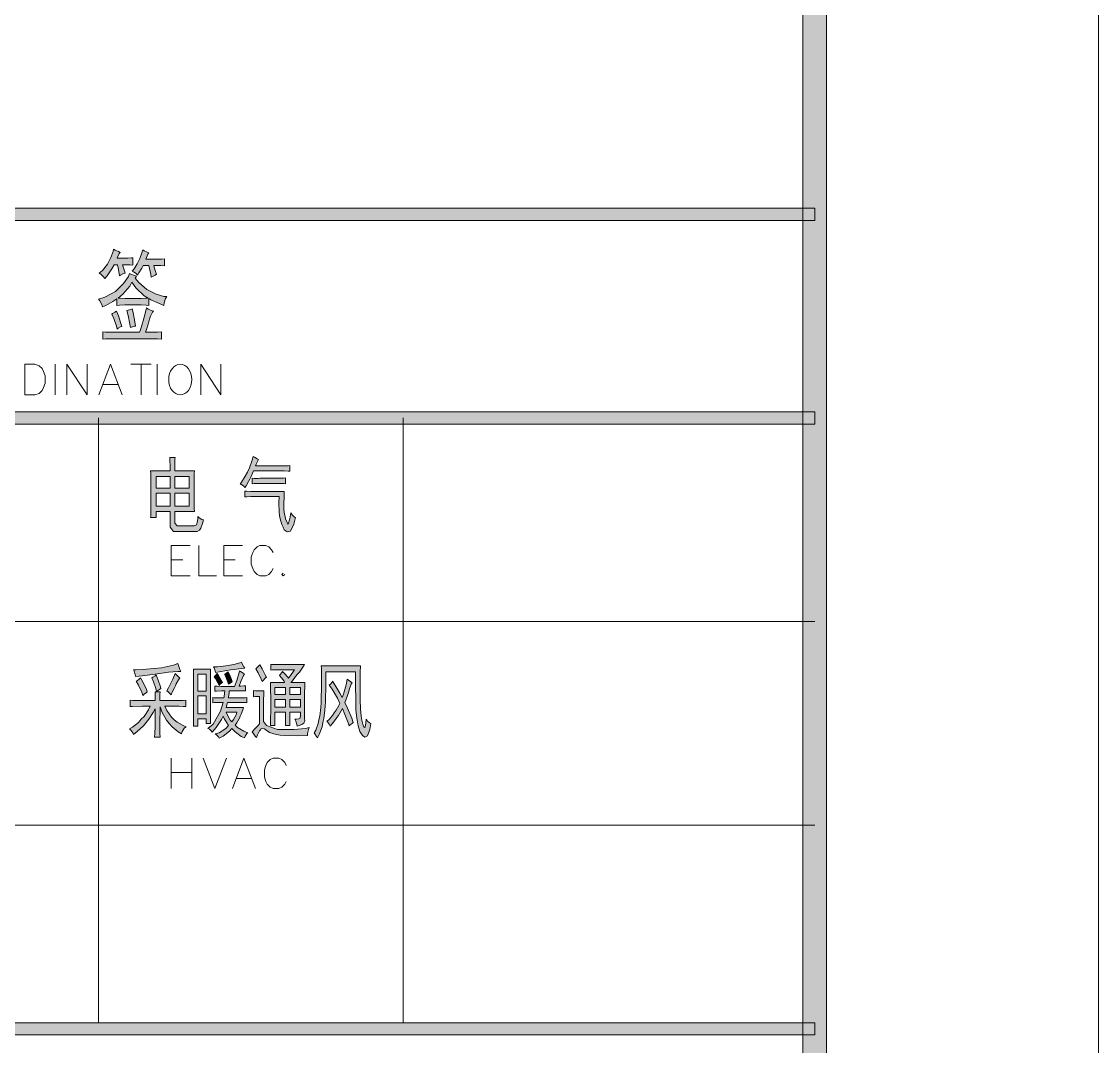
# Model space of a CAD drawing. Header units: millimetres. Extents: x 261 to 114907, y 32 to 1998430.
# Drawn here: x 110353 to 114907, y 1981239 to 1985572 of the extents above; entities that cross this region are included whole.
import ezdxf

# ---------------------------------------------------------------- set-up
doc = ezdxf.new("R2010")
doc.units = ezdxf.units.MM

msp = doc.modelspace()

# ---------------------------------------------------------------- hatches: boundary and pattern name
h = msp.add_hatch(color=0)
h.dxf.hatch_style = 2
h.paths.add_polyline_path([(113756.8, 1928283.3), (113656.8, 1928383.3), (113656.8, 1997179.3), (113756.8, 1997279.2)])
h = msp.add_hatch(color=0)
h.dxf.hatch_style = 2
h.paths.add_polyline_path([(113706.8, 1984782.2), (113706.8, 1984730.5), (107700.3, 1984730.5), (107700.3, 1984782.2)])
h = msp.add_hatch(color=0)
h.dxf.hatch_style = 2
h.paths.add_polyline_path([(110823.5, 1984542.2), (110811.5, 1984543), (110789.5, 1984543.9), (110780, 1984543.9), (110782.2, 1984534.8), (110787.8, 1984517.2), (110790.8, 1984508.1), (110783.5, 1984506), (110771.4, 1984499.9), (110766.7, 1984496.9), (110765.4, 1984506.4), (110761.1, 1984530.1), (110758.1, 1984543.9), (110744.7, 1984543.9), (110734.3, 1984526.2), (110714.1, 1984496.9), (110704.6, 1984485.7), (110699.4, 1984492.6), (110688.2, 1984504.2), (110681.3, 1984508.1), (110695.1, 1984519.8), (110716.3, 1984545.6), (110723.1, 1984560.3), (110730.5, 1984574.9), (110740, 1984599), (110742.1, 1984609), (110748.1, 1984605.5), (110762.4, 1984599), (110770.1, 1984596), (110765.8, 1984590.9), (110759.3, 1984578.8), (110756.8, 1984571.5), (110794.7, 1984571.5), (110802, 1984571.5), (110816.2, 1984572.3), (110823.5, 1984573.2)])
h = msp.add_hatch(color=0)
h.dxf.hatch_style = 2
h.paths.add_polyline_path([(110923.5, 1984503.4), (110917.5, 1984499.9), (110905.9, 1984493.5), (110900.3, 1984490.5), (110899, 1984502.5), (110894.2, 1984527.5), (110890.8, 1984540.9), (110867.5, 1984540.9), (110860.6, 1984529.2), (110848.5, 1984509), (110843.4, 1984499.9), (110837.8, 1984506), (110826.1, 1984513.7), (110820.1, 1984516.3), (110828.7, 1984526.2), (110842.1, 1984547.3), (110847.2, 1984558.5), (110852.4, 1984569.7), (110861.5, 1984594.3), (110864.9, 1984607.2), (110870.5, 1984602.9), (110883.4, 1984596.5), (110890.8, 1984594.3), (110886.9, 1984588.7), (110880.9, 1984574.9), (110878.3, 1984566.7), (110923.5, 1984566.7), (110929.6, 1984566.7), (110946.4, 1984567.6), (110957.6, 1984568.5), (110957.6, 1984539.2), (110941.2, 1984540), (110917.9, 1984540.9), (110911.5, 1984540.9), (110913.6, 1984533.5), (110919.6, 1984514.6)])
h = msp.add_hatch(color=0)
h.paths.add_polyline_path([(110955, 1984372), (110931.3, 1984381), (110899, 1984395.7), (110890.8, 1984401.3), (110890.8, 1984372), (110879.6, 1984372.8), (110858.5, 1984373.7), (110848.1, 1984373.7), (110800.7, 1984373.7), (110789.5, 1984373.7), (110767.1, 1984372.8), (110755.5, 1984372), (110755.5, 1984399.5), (110739.1, 1984388.3), (110708.9, 1984371.1), (110694.7, 1984365.5), (110692.1, 1984375.4), (110683.9, 1984391.3), (110677.9, 1984397.8), (110705.5, 1984406), (110750.3, 1984430.6), (110767.1, 1984447.4), (110783.9, 1984464.2), (110805, 1984493.5), (110808.9, 1984506.4), (110815.4, 1984503.4), (110829.6, 1984497.8), (110838.2, 1984495.2), (110833.5, 1984487), (110848.5, 1984468.5), (110883, 1984439.6), (110902, 1984429.7), (110921.4, 1984419.4), (110953.7, 1984409.4), (110967, 1984409.4), (110961.9, 1984401.3), (110955.8, 1984382.3)])
h.paths.add_polyline_path([(110760.6, 1984403), (110770.1, 1984402.1), (110790.4, 1984401.3), (110800.7, 1984401.3), (110848.1, 1984401.3), (110858.5, 1984401.3), (110878.3, 1984402.1), (110888.2, 1984403), (110871, 1984412.5), (110836.5, 1984445.6), (110818.8, 1984469.3), (110810.2, 1984453), (110781.3, 1984419.8)])
h = msp.add_hatch(color=0)
h.dxf.hatch_style = 2
h.paths.add_polyline_path([(110740, 1984231), (110729.6, 1984231), (110707.6, 1984230.2), (110696, 1984229.3), (110696, 1984259.9), (110708.1, 1984259.1), (110729.6, 1984258.6), (110738.7, 1984258.6), (110851.6, 1984258.6), (110855.4, 1984268.1), (110863.2, 1984292.7), (110867.5, 1984306.9), (110871.8, 1984321.5), (110878.3, 1984348.3), (110880.9, 1984360.8), (110887.8, 1984356.4), (110902, 1984350), (110910.2, 1984347.8), (110905.9, 1984342.7), (110898.1, 1984326.3), (110894.2, 1984314.2), (110890.8, 1984302.6), (110882.2, 1984274.6), (110877.4, 1984258.6), (110893.8, 1984258.6), (110927, 1984259.1), (110944.2, 1984259.9), (110944.2, 1984229.3), (110927, 1984230.2), (110901.5, 1984231), (110892.9, 1984231)])
h = msp.add_hatch(color=0)
h.dxf.hatch_style = 2
h.paths.add_polyline_path([(110754.2, 1984347.8), (110762.4, 1984328), (110773.1, 1984295.7), (110776.1, 1984282.8), (110771.4, 1984281), (110761.5, 1984275.4), (110756.8, 1984271.6), (110754.2, 1984284.5), (110743.4, 1984315.9), (110734.8, 1984334.5), (110737.8, 1984337.1), (110747.7, 1984343.5)])
h = msp.add_hatch(color=0)
h.dxf.hatch_style = 2
h.paths.add_polyline_path([(110812.8, 1984278), (110811.1, 1984292.7), (110803.7, 1984328.9), (110798.1, 1984350.8), (110802.9, 1984351.7), (110814.1, 1984355.1), (110820.1, 1984357.3), (110822.7, 1984347.8), (110829.6, 1984311.2), (110834.8, 1984284.5), (110828.7, 1984283.6), (110817.5, 1984280.2)])
h = msp.add_hatch(color=0)
h.dxf.hatch_style = 2
h.paths.add_polyline_path([(107682.6, 1983869.9), (107682.6, 1983921.6), (113706.8, 1983921.6), (113706.8, 1983869.9)])
h = msp.add_hatch(color=0)
h.paths.add_polyline_path([(111121.7, 1983465.3), (111118.3, 1983449.8), (111111.4, 1983429.5), (111108.4, 1983425.2), (111105.4, 1983420.9), (111095.5, 1983416.6), (111088.1, 1983416.6), (111009.3, 1983416.6), (110995.5, 1983415.7), (110981.3, 1983434.3), (110980.8, 1983452.8), (110980.8, 1983500.2), (110922.2, 1983500.2), (110922.2, 1983474.8), (110898.5, 1983474.8), (110899.4, 1983481.2), (110899.8, 1983528.2), (110899.8, 1983567.9), (110899.8, 1983607.9), (110899.4, 1983659.6), (110898.5, 1983672.1), (110980.8, 1983672.1), (110980.8, 1983690.2), (110980.4, 1983718.7), (110980, 1983728.6), (111001.9, 1983728.6), (111001.5, 1983720), (111001.1, 1983691.5), (111001.1, 1983672.1), (111083.4, 1983672.1), (111082.5, 1983661.8), (111082.1, 1983620), (111082.1, 1983588.1), (111082.1, 1983557.1), (111082.5, 1983513.1), (111083.4, 1983500.2), (111001.1, 1983500.2), (111001.1, 1983464), (111001.1, 1983451.5), (111010.6, 1983439.4), (111020.5, 1983439.4), (111073.9, 1983439.4), (111082.1, 1983439.4), (111092, 1983444.2), (111093.3, 1983448.9), (111095, 1983453.7), (111097.6, 1983468.8), (111098.5, 1983478.7), (111103.6, 1983473.9), (111115.3, 1983467)])
h.paths.add_polyline_path([(111061.8, 1983523.5), (111061.8, 1983577.3), (111001.1, 1983577.3), (111001.1, 1983523.5)])
h.paths.add_polyline_path([(110980.8, 1983523.5), (110980.8, 1983577.3), (110922.2, 1983577.3), (110922.2, 1983523.5)])
h.paths.add_polyline_path([(111061.8, 1983598.9), (111061.8, 1983648.9), (111001.1, 1983648.9), (111001.1, 1983598.9)])
h.paths.add_polyline_path([(110980.8, 1983598.9), (110980.8, 1983648.9), (110922.2, 1983648.9), (110922.2, 1983598.9)])
h = msp.add_hatch(color=0)
h.dxf.hatch_style = 2
h.paths.add_polyline_path([(111354.9, 1983720.8), (111351.9, 1983714.4), (111345.4, 1983701), (111341.9, 1983693.7), (111453.1, 1983693.7), (111462.6, 1983693.7), (111479.8, 1983694.1), (111487.6, 1983695), (111487.6, 1983670.9), (111479.8, 1983671.3), (111462.6, 1983672.1), (111453.1, 1983672.1), (111333.8, 1983672.1), (111331.2, 1983665.3), (111323.4, 1983648), (111317.8, 1983637.7), (111312.6, 1983626.9), (111302.3, 1983609.2), (111297.1, 1983601.9), (111293.2, 1983607.1), (111282.9, 1983614.4), (111276.9, 1983616.6), (111283.3, 1983623.9), (111298.9, 1983649.3), (111307.5, 1983667.4), (111316.1, 1983685.1), (111328.2, 1983717.8), (111331.6, 1983732.9), (111337.2, 1983729.5), (111348.8, 1983723.4)])
h = msp.add_hatch(color=0)
h.dxf.hatch_style = 2
h.paths.add_polyline_path([(111435.9, 1983641.1), (111444.1, 1983641.1), (111460.4, 1983641.5), (111468.6, 1983642.4), (111468.6, 1983617.8), (111460.4, 1983618.7), (111444.1, 1983619.1), (111435.9, 1983619.1), (111360.9, 1983619.1), (111352.7, 1983619.1), (111336.8, 1983618.7), (111328.6, 1983617.8), (111328.6, 1983641.1), (111336.8, 1983640.3), (111352.7, 1983640.3), (111360.9, 1983641.1)])
h = msp.add_hatch(color=0)
h.dxf.hatch_style = 2
h.paths.add_polyline_path([(111510.9, 1983474.8), (111504, 1983446.8), (111489.7, 1983417.5), (111482.9, 1983415.7), (111475.5, 1983414), (111463.5, 1983423.1), (111458.3, 1983434.3), (111453.1, 1983445.1), (111446.2, 1983469.6), (111444.1, 1983483.4), (111441.9, 1983497.2), (111441.1, 1983537.7), (111441.9, 1983564), (111330.7, 1983564), (111322.6, 1983564), (111305.3, 1983563.1), (111296.3, 1983562.7), (111296.3, 1983586.8), (111305.3, 1983586), (111322.6, 1983585.5), (111330.7, 1983585.5), (111463.5, 1983585.5), (111462.6, 1983564.4), (111461.7, 1983532.1), (111461.7, 1983520.5), (111462.2, 1983509.3), (111464.8, 1983488.6), (111466.9, 1983479.5), (111469.1, 1983470), (111474.2, 1983456.3), (111477.3, 1983451.5), (111479.8, 1983446.8), (111487.2, 1983468.8), (111491.9, 1983495), (111497.5, 1983486), (111507, 1983476.1)])
h = msp.add_hatch(color=0)
h.dxf.hatch_style = 2
h.paths.add_polyline_path([(111026.5, 1982824.5), (111014, 1982824.5), (110973.9, 1982821.1), (110945.9, 1982817.2), (110917.5, 1982813.3), (110862.3, 1982806.4), (110834.8, 1982803), (110833, 1982811.6), (110828.7, 1982825.8), (110825.7, 1982831.4), (110837.3, 1982830.6), (110880.9, 1982833.6), (110912.7, 1982836.6), (110944.6, 1982840), (110995.1, 1982850.8), (111013.2, 1982858.6), (111015.7, 1982849.1), (111022.2, 1982831.9)])
h = msp.add_hatch(color=0)
h.dxf.hatch_style = 2
h.paths.add_polyline_path([(111164.4, 1982843.5), (111181.6, 1982844.4), (111216.1, 1982847.8), (111233.8, 1982850.8), (111251, 1982853.8), (111275.6, 1982860.3), (111282.9, 1982863.7), (111285.5, 1982856.4), (111292, 1982843.5), (111296.3, 1982838.3), (111282, 1982836.6), (111251.9, 1982833.1), (111236.4, 1982830.6), (111220.4, 1982828.4), (111188.5, 1982822.4), (111172.2, 1982819.4), (111170.9, 1982827.1), (111167, 1982839.6)])
h = msp.add_hatch(color=0)
h.dxf.hatch_style = 2
h.paths.add_polyline_path([(111360.9, 1982851.7), (111369.5, 1982835.3), (111383.3, 1982809.9), (111388.5, 1982800.4), (111382.9, 1982796.1), (111373.8, 1982786.6), (111370, 1982781.4), (111366.5, 1982791.3), (111353.1, 1982818.5), (111343.7, 1982835.3), (111348, 1982839.6), (111356.6, 1982847.4)])
h = msp.add_hatch(color=0)
h.paths.add_polyline_path([(111549.6, 1982853), (111542.3, 1982842.2), (111527.7, 1982821.9), (111519.5, 1982812.5), (111511.7, 1982803), (111497.9, 1982785.3), (111491.9, 1982777.1), (111550.5, 1982777.1), (111550.1, 1982762.5), (111549.6, 1982733.2), (111549.6, 1982719), (111549.6, 1982625.9), (111550.1, 1982617.3), (111546.6, 1982605.6), (111542.3, 1982603), (111538.4, 1982600), (111526.4, 1982595.3), (111518.2, 1982593.6), (111516.9, 1982599.6), (111512.2, 1982613.8), (111507.8, 1982622), (111515.6, 1982622.4), (111525.5, 1982624.6), (111528.1, 1982625.9), (111530.7, 1982627.2), (111532.8, 1982640.1), (111532.4, 1982651.7), (111486.7, 1982651.7), (111486.7, 1982596.1), (111468.2, 1982596.1), (111468.2, 1982651.7), (111423.8, 1982651.7), (111423.8, 1982596.1), (111405.7, 1982596.1), (111406.1, 1982618.6), (111406.6, 1982662.9), (111406.6, 1982685.3), (111406.6, 1982707.8), (111406.1, 1982753.4), (111405.7, 1982777.1), (111465.2, 1982777.1), (111463, 1982782.7), (111451.8, 1982797.4), (111443.2, 1982806.9), (111446.7, 1982811.2), (111453.1, 1982819.8), (111456.1, 1982824.5), (111465.2, 1982815), (111478.1, 1982800.8), (111481.6, 1982796.1), (111489.7, 1982807.7), (111502.2, 1982825.4), (111507, 1982831.4), (111441.9, 1982831.4), (111432, 1982831.4), (111414.3, 1982830.6), (111406.6, 1982830.1), (111406.6, 1982854.3), (111414.3, 1982853.8), (111430.7, 1982853), (111440.2, 1982853)])
h.paths.add_polyline_path([(111532.4, 1982673.3), (111532.4, 1982705.6), (111486.7, 1982705.6), (111486.7, 1982673.3)])
h.paths.add_polyline_path([(111468.2, 1982673.3), (111468.2, 1982705.6), (111423.8, 1982705.6), (111423.8, 1982673.3)])
h.paths.add_polyline_path([(111532.4, 1982727.1), (111532.4, 1982756.9), (111486.7, 1982756.9), (111486.7, 1982727.1)])
h.paths.add_polyline_path([(111468.2, 1982727.1), (111468.2, 1982756.9), (111423.8, 1982756.9), (111423.8, 1982727.1)])
h = msp.add_hatch(color=0)
h.dxf.hatch_style = 2
h.paths.add_polyline_path([(111785.8, 1982847.4), (111784.9, 1982820.7), (111784.1, 1982771.5), (111784.1, 1982749.6), (111784.5, 1982727.6), (111784.9, 1982692.2), (111785.4, 1982678.4), (111785.4, 1982665.1), (111789.2, 1982634.9), (111792.3, 1982618.6), (111795.7, 1982601.7), (111800.9, 1982586.7), (111803, 1982588), (111805.2, 1982589.2), (111808.6, 1982606.5), (111809.9, 1982622), (111814.7, 1982616), (111824.6, 1982606.9), (111830.2, 1982604.3), (111825.4, 1982579.3), (111815.1, 1982551.8), (111809.5, 1982549.6), (111804.3, 1982547), (111794, 1982553.1), (111788.8, 1982561.7), (111783.6, 1982570.3), (111775.9, 1982594.9), (111772.9, 1982611.2), (111770.3, 1982627.2), (111766.8, 1982662.1), (111766.4, 1982680.6), (111766, 1982699.1), (111765.5, 1982770.7), (111765.5, 1982823.2), (111639.7, 1982823.2), (111639.7, 1982768.5), (111638.4, 1982696.1), (111637.1, 1982678.4), (111635.8, 1982661.2), (111631.1, 1982625.9), (111627.2, 1982608.2), (111623.3, 1982590.5), (111611.7, 1982558.2), (111604.4, 1982543.6), (111599.6, 1982550), (111592.7, 1982560.8), (111590.2, 1982565.1), (111596.6, 1982576.8), (111607, 1982603.9), (111610.4, 1982619.8), (111613.9, 1982635.8), (111618.6, 1982671.6), (111619.5, 1982691.4), (111620.3, 1982711.2), (111621.6, 1982755.2), (111621.6, 1982778.9), (111621.6, 1982802.1), (111621.2, 1982836.6), (111620.3, 1982847.4)])
h = msp.add_hatch(color=0)
h.dxf.hatch_style = 2
h.paths.add_polyline_path([(110855.9, 1982797.4), (110867.5, 1982777.1), (110881.7, 1982747.4), (110884.3, 1982737.9), (110880.4, 1982735.3), (110871, 1982728), (110865.3, 1982723.3), (110861, 1982736.6), (110847.2, 1982766.4), (110837.8, 1982782.7), (110841.6, 1982785.3), (110851.1, 1982792.6)])
h = msp.add_hatch(color=0)
h.dxf.hatch_style = 2
h.paths.add_polyline_path([(110921.8, 1982809.9), (110930.4, 1982787.9), (110940.8, 1982759), (110942.1, 1982751.7), (110936.4, 1982748.7), (110927, 1982742.7), (110923.1, 1982739.6), (110920.5, 1982751.7), (110910.6, 1982780.6), (110903.7, 1982797.4), (110908.4, 1982799.5), (110917.5, 1982805.6)])
h = msp.add_hatch(color=0)
h.dxf.hatch_style = 2
h.paths.add_polyline_path([(111022.2, 1982797.4), (111016.6, 1982788.8), (111007.1, 1982772), (111003.2, 1982763.8), (110998.9, 1982755.6), (110989.9, 1982736.6), (110984.7, 1982725.9), (110981.3, 1982730.2), (110972.2, 1982737.9), (110966.6, 1982742.2), (110974.4, 1982755.2), (110992, 1982791.3), (111001.9, 1982815), (111007.6, 1982809.9), (111017.9, 1982800.8)])
h = msp.add_hatch(color=0)
h.paths.add_polyline_path([(111151.9, 1982834), (111151.5, 1982818.5), (111151, 1982787.9), (111151, 1982773.3), (111151, 1982672), (111151, 1982654.7), (111151.5, 1982621.1), (111151.9, 1982604.3), (111132.9, 1982604.3), (111132.9, 1982624.6), (111098.5, 1982624.6), (111098.5, 1982593.6), (111079.1, 1982593.6), (111079.1, 1982609.5), (111079.5, 1982642.7), (111079.9, 1982659.5), (111079.9, 1982773.3), (111079.9, 1982787.9), (111079.5, 1982818.5), (111079.1, 1982834)])
h.paths.add_polyline_path([(111132.9, 1982644.8), (111132.9, 1982720.7), (111098.5, 1982720.7), (111098.5, 1982644.8)])
h.paths.add_polyline_path([(111132.9, 1982740.9), (111132.9, 1982812.5), (111098.5, 1982812.5), (111098.5, 1982740.9)])
h = msp.add_hatch(color=0)
h.paths.add_polyline_path([(111171.3, 1982560.8), (111188.1, 1982565.5), (111216.5, 1982583.2), (111228.2, 1982596.1), (111220.9, 1982606.5), (111209.2, 1982625.9), (111204.9, 1982635.4), (111198, 1982621.1), (111175.6, 1982587.5), (111159.2, 1982567.7), (111156.6, 1982572.4), (111147.6, 1982579.8), (111141.1, 1982582.8), (111162.7, 1982601.7), (111194.6, 1982656.9), (111204.9, 1982693.5), (111189.4, 1982693.5), (111167.9, 1982692.7), (111161.4, 1982692.2), (111161.4, 1982713.8), (111167.4, 1982712.9), (111190.7, 1982712.5), (111207.9, 1982712.5), (111209.2, 1982717.7), (111211.4, 1982732.7), (111211.8, 1982742.2), (111198, 1982742.2), (111177.3, 1982741.4), (111170.4, 1982740.9), (111170.4, 1982762.5), (111179.5, 1982761.6), (111197.2, 1982761.2), (111205.8, 1982761.2), (111253.6, 1982761.2), (111262.7, 1982786.6), (111272.6, 1982819.8), (111273.9, 1982827.1), (111279, 1982824.1), (111289.4, 1982817.2), (111295, 1982813.8), (111291.1, 1982806.9), (111279.9, 1982781.4), (111272.6, 1982762.5), (111279.5, 1982762.5), (111292.4, 1982762.9), (111299.3, 1982763.8), (111299.3, 1982742.2), (111231.2, 1982742.2), (111230.3, 1982732.7), (111228.2, 1982717.7), (111227.3, 1982712.5), (111276.9, 1982712.5), (111284.2, 1982712.5), (111298.4, 1982712.9), (111305.3, 1982713.8), (111305.3, 1982692.2), (111299.3, 1982692.7), (111285.5, 1982693.5), (111277.7, 1982693.5), (111223.9, 1982693.5), (111217.8, 1982672), (111291.1, 1982672), (111288.5, 1982662.5), (111282, 1982644), (111277.7, 1982635.4), (111273.9, 1982626.7), (111263.1, 1982607.8), (111256.6, 1982597.4), (111266.5, 1982587.5), (111292.8, 1982571.2), (111309.2, 1982565.1), (111305.3, 1982561.7), (111298, 1982550.9), (111295, 1982543.6), (111282, 1982549.6), (111255.3, 1982569), (111242.4, 1982582.8), (111232.5, 1982571.2), (111205.3, 1982550.9), (111187.7, 1982542.3), (111185.1, 1982547.5), (111176.9, 1982556.9)])
h.paths.add_polyline_path([(111242.4, 1982611.2), (111249.3, 1982621.1), (111260.1, 1982641.4), (111263.5, 1982651.7), (111217.8, 1982651.7), (111223, 1982639.2), (111235.1, 1982619)])
h = msp.add_hatch(color=0)
h.dxf.hatch_style = 2
h.paths.add_polyline_path([(111180.3, 1982816.3), (111186, 1982807.7), (111197.2, 1982787.9), (111202.8, 1982777.1), (111198.9, 1982774.5), (111191.1, 1982768.5), (111187.7, 1982765.1), (111182.5, 1982776.7), (111172.2, 1982794.8), (111167.4, 1982801.7), (111171.3, 1982806.4), (111177.8, 1982813.8)])
h = msp.add_hatch(color=0)
h.dxf.hatch_style = 2
h.paths.add_polyline_path([(111227.3, 1982770.7), (111223.4, 1982782.7), (111215.3, 1982803.8), (111210.9, 1982812.5), (111214.8, 1982814.6), (111222.6, 1982819.8), (111226, 1982823.2), (111231.6, 1982811.2), (111240.2, 1982789.6), (111243.3, 1982780.1), (111239.4, 1982777.1), (111231.2, 1982772.4)])
h = msp.add_hatch(color=0)
h.dxf.hatch_style = 2
h.paths.add_polyline_path([(111750.5, 1982775.8), (111747, 1982770.7), (111740.1, 1982752.1), (111736.2, 1982739.6), (111731.9, 1982726.7), (111723.7, 1982703.4), (111719.9, 1982693.5), (111731.1, 1982669), (111748.7, 1982626.7), (111755.2, 1982608.2), (111750.5, 1982604.8), (111741.8, 1982598.3), (111738, 1982594.9), (111734.5, 1982606.5), (111720.3, 1982642.7), (111709.5, 1982667.7), (111703.9, 1982657.8), (111692.3, 1982638.8), (111686.2, 1982629.8), (111680.2, 1982621.1), (111666, 1982603), (111657.8, 1982593.6), (111653.9, 1982600.9), (111647, 1982611.2), (111644, 1982613.8), (111651.8, 1982620.3), (111667.7, 1982638.4), (111675, 1982649.6), (111682.8, 1982660.8), (111694.4, 1982680.6), (111698.7, 1982689.2), (111688.4, 1982711.2), (111666, 1982749.6), (111653.9, 1982766.4), (111658.7, 1982770.7), (111665.6, 1982778.9), (111668.1, 1982782.7), (111678.1, 1982767.2), (111698.7, 1982732.7), (111708.7, 1982713.8), (111714.3, 1982728), (111725, 1982767.2), (111729.8, 1982792.2)])
h = msp.add_hatch(color=0)
h.dxf.hatch_style = 2
h.paths.add_polyline_path([(110917.9, 1982701.7), (110917.9, 1982707.8), (110917.5, 1982725.9), (110917.1, 1982737.9), (110938.2, 1982737.9), (110937.7, 1982727.1), (110937.3, 1982709), (110937.3, 1982701.7), (111010.1, 1982701.7), (111017.9, 1982701.7), (111036, 1982702.1), (111046.8, 1982703), (111046.8, 1982675.9), (111036, 1982676.7), (111018.3, 1982677.2), (111011, 1982677.2), (110958.4, 1982677.2), (110966.6, 1982659.1), (110986.4, 1982630.6), (110998.5, 1982620.3), (111010.6, 1982610.4), (111035.6, 1982595.3), (111048.5, 1982590.5), (111042, 1982585.4), (111032.5, 1982570.3), (111029.5, 1982560.8), (111015.3, 1982568.6), (110989, 1982590.1), (110977.4, 1982604.3), (110965.3, 1982618.6), (110945.9, 1982653.5), (110938.2, 1982674.6), (110937.3, 1982601.7), (110937.3, 1982590.1), (110937.7, 1982562.5), (110938.2, 1982546.2), (110914.9, 1982546.2), (110915.8, 1982563), (110917.1, 1982590.5), (110917.1, 1982601.7), (110917.1, 1982666.4), (110909.3, 1982650.9), (110890.3, 1982622), (110879.6, 1982608.2), (110868.4, 1982594.9), (110841.6, 1982569.9), (110826.6, 1982558.2), (110823.1, 1982565.1), (110814.1, 1982576.8), (110808.5, 1982581.5), (110821.4, 1982588.8), (110846.8, 1982609.1), (110858.5, 1982622), (110870.5, 1982634.5), (110889.5, 1982662.5), (110896.8, 1982677.2), (110863.6, 1982677.2), (110821.4, 1982676.7), (110812.3, 1982675.9), (110812.3, 1982703), (110823.1, 1982702.1), (110875.7, 1982701.7)])
h = msp.add_hatch(color=0)
h.dxf.hatch_style = 2
h.paths.add_polyline_path([(111377.3, 1982742.2), (111376.8, 1982728.4), (111376, 1982704.3), (111376, 1982693.5), (111376, 1982612.5), (111388.9, 1982595.3), (111435.5, 1982578.5), (111469.5, 1982578.5), (111503.5, 1982578.5), (111553.1, 1982582.8), (111568.6, 1982586.7), (111565.6, 1982578.5), (111562.1, 1982561.7), (111561.7, 1982553.1), (111521.2, 1982552.2), (111463.5, 1982553.5), (111446.7, 1982555.6), (111429.4, 1982557.8), (111401.8, 1982566.8), (111391.5, 1982573.7), (111380.7, 1982581.1), (111366.5, 1982582.8), (111363.1, 1982578), (111359.6, 1982572.9), (111351, 1982556.1), (111345.8, 1982544.9), (111341.1, 1982551.3), (111332, 1982563), (111327.3, 1982567.7), (111335.5, 1982577.2), (111351.4, 1982594.9), (111358.7, 1982603), (111358.7, 1982719), (111354.9, 1982719), (111342.4, 1982718.5), (111333.8, 1982717.7), (111333.8, 1982743.5), (111341.5, 1982742.7), (111363.5, 1982742.2)])
h = msp.add_hatch(color=0)
h.dxf.hatch_style = 2
h.paths.add_polyline_path([(107700.3, 1981287.9), (107700.3, 1981339.6), (113706.8, 1981339.6), (113706.8, 1981287.9)])

# ---------------------------------------------------------------- linework, layer by layer
at = {"color": 0, "lineweight": 0}
for points in [[(114906.9, 1927132.8), (114906.9, 1998429.8), (13963.2, 1998429.8), (13963.2, 1927132.8)], [(113756.8, 1928283.3), (113656.8, 1928383.3), (113656.8, 1997179.3), (113756.8, 1997279.2)], [(113706.8, 1984782.2), (113706.8, 1984730.5), (107700.3, 1984730.5), (107700.3, 1984782.2)], [(110823.5, 1984542.2), (110811.5, 1984543), (110789.5, 1984543.9), (110780, 1984543.9), (110782.2, 1984534.8), (110787.8, 1984517.2), (110790.8, 1984508.1), (110783.5, 1984506), (110771.4, 1984499.9), (110766.7, 1984496.9), (110765.4, 1984506.4), (110761.1, 1984530.1), (110758.1, 1984543.9), (110744.7, 1984543.9), (110734.3, 1984526.2), (110714.1, 1984496.9), (110704.6, 1984485.7), (110699.4, 1984492.6), (110688.2, 1984504.2), (110681.3, 1984508.1), (110695.1, 1984519.8), (110716.3, 1984545.6), (110723.1, 1984560.3), (110730.5, 1984574.9), (110740, 1984599), (110742.1, 1984609), (110748.1, 1984605.5), (110762.4, 1984599), (110770.1, 1984596), (110765.8, 1984590.9), (110759.3, 1984578.8), (110756.8, 1984571.5), (110794.7, 1984571.5), (110802, 1984571.5), (110816.2, 1984572.3), (110823.5, 1984573.2)], [(110923.5, 1984503.4), (110917.5, 1984499.9), (110905.9, 1984493.5), (110900.3, 1984490.5), (110899, 1984502.5), (110894.2, 1984527.5), (110890.8, 1984540.9), (110867.5, 1984540.9), (110860.6, 1984529.2), (110848.5, 1984509), (110843.4, 1984499.9), (110837.8, 1984506), (110826.1, 1984513.7), (110820.1, 1984516.3), (110828.7, 1984526.2), (110842.1, 1984547.3), (110847.2, 1984558.5), (110852.4, 1984569.7), (110861.5, 1984594.3), (110864.9, 1984607.2), (110870.5, 1984602.9), (110883.4, 1984596.5), (110890.8, 1984594.3), (110886.9, 1984588.7), (110880.9, 1984574.9), (110878.3, 1984566.7), (110923.5, 1984566.7), (110929.6, 1984566.7), (110946.4, 1984567.6), (110957.6, 1984568.5), (110957.6, 1984539.2), (110941.2, 1984540), (110917.9, 1984540.9), (110911.5, 1984540.9), (110913.6, 1984533.5), (110919.6, 1984514.6)], [(110955, 1984372), (110931.3, 1984381), (110899, 1984395.7), (110890.8, 1984401.3), (110890.8, 1984372), (110879.6, 1984372.8), (110858.5, 1984373.7), (110848.1, 1984373.7), (110800.7, 1984373.7), (110789.5, 1984373.7), (110767.1, 1984372.8), (110755.5, 1984372), (110755.5, 1984399.5), (110739.1, 1984388.3), (110708.9, 1984371.1), (110694.7, 1984365.5), (110692.1, 1984375.4), (110683.9, 1984391.3), (110677.9, 1984397.8), (110705.5, 1984406), (110750.3, 1984430.6), (110767.1, 1984447.4), (110783.9, 1984464.2), (110805, 1984493.5), (110808.9, 1984506.4), (110815.4, 1984503.4), (110829.6, 1984497.8), (110838.2, 1984495.2), (110833.5, 1984487), (110848.5, 1984468.5), (110883, 1984439.6), (110902, 1984429.7), (110921.4, 1984419.4), (110953.7, 1984409.4), (110967, 1984409.4), (110961.9, 1984401.3), (110955.8, 1984382.3)], [(110760.6, 1984403), (110770.1, 1984402.1), (110790.4, 1984401.3), (110800.7, 1984401.3), (110848.1, 1984401.3), (110858.5, 1984401.3), (110878.3, 1984402.1), (110888.2, 1984403), (110871, 1984412.5), (110836.5, 1984445.6), (110818.8, 1984469.3), (110810.2, 1984453), (110781.3, 1984419.8)], [(110740, 1984231), (110729.6, 1984231), (110707.6, 1984230.2), (110696, 1984229.3), (110696, 1984259.9), (110708.1, 1984259.1), (110729.6, 1984258.6), (110738.7, 1984258.6), (110851.6, 1984258.6), (110855.4, 1984268.1), (110863.2, 1984292.7), (110867.5, 1984306.9), (110871.8, 1984321.5), (110878.3, 1984348.3), (110880.9, 1984360.8), (110887.8, 1984356.4), (110902, 1984350), (110910.2, 1984347.8), (110905.9, 1984342.7), (110898.1, 1984326.3), (110894.2, 1984314.2), (110890.8, 1984302.6), (110882.2, 1984274.6), (110877.4, 1984258.6), (110893.8, 1984258.6), (110927, 1984259.1), (110944.2, 1984259.9), (110944.2, 1984229.3), (110927, 1984230.2), (110901.5, 1984231), (110892.9, 1984231)], [(110754.2, 1984347.8), (110762.4, 1984328), (110773.1, 1984295.7), (110776.1, 1984282.8), (110771.4, 1984281), (110761.5, 1984275.4), (110756.8, 1984271.6), (110754.2, 1984284.5), (110743.4, 1984315.9), (110734.8, 1984334.5), (110737.8, 1984337.1), (110747.7, 1984343.5)], [(110812.8, 1984278), (110811.1, 1984292.7), (110803.7, 1984328.9), (110798.1, 1984350.8), (110802.9, 1984351.7), (110814.1, 1984355.1), (110820.1, 1984357.3), (110822.7, 1984347.8), (110829.6, 1984311.2), (110834.8, 1984284.5), (110828.7, 1984283.6), (110817.5, 1984280.2)], [(110366.3, 1983993.6), (110366.3, 1984122.9), (110409.4, 1984122.9), (110427.5, 1984116.4), (110440, 1984104.4), (110446.1, 1984091.9), (110452.1, 1984073.3), (110452.1, 1984042.7), (110446.1, 1984024.2), (110440, 1984012.1), (110427.5, 1983999.6), (110409.4, 1983993.6)], [(107682.6, 1983869.9), (107682.6, 1983921.6), (113706.8, 1983921.6), (113706.8, 1983869.9)], [(111121.7, 1983465.3), (111118.3, 1983449.8), (111111.4, 1983429.5), (111108.4, 1983425.2), (111105.4, 1983420.9), (111095.5, 1983416.6), (111088.1, 1983416.6), (111009.3, 1983416.6), (110995.5, 1983415.7), (110981.3, 1983434.3), (110980.8, 1983452.8), (110980.8, 1983500.2), (110922.2, 1983500.2), (110922.2, 1983474.8), (110898.5, 1983474.8), (110899.4, 1983481.2), (110899.8, 1983528.2), (110899.8, 1983567.9), (110899.8, 1983607.9), (110899.4, 1983659.6), (110898.5, 1983672.1), (110980.8, 1983672.1), (110980.8, 1983690.2), (110980.4, 1983718.7), (110980, 1983728.6), (111001.9, 1983728.6), (111001.5, 1983720), (111001.1, 1983691.5), (111001.1, 1983672.1), (111083.4, 1983672.1), (111082.5, 1983661.8), (111082.1, 1983620), (111082.1, 1983588.1), (111082.1, 1983557.1), (111082.5, 1983513.1), (111083.4, 1983500.2), (111001.1, 1983500.2), (111001.1, 1983464), (111001.1, 1983451.5), (111010.6, 1983439.4), (111020.5, 1983439.4), (111073.9, 1983439.4), (111082.1, 1983439.4), (111092, 1983444.2), (111093.3, 1983448.9), (111095, 1983453.7), (111097.6, 1983468.8), (111098.5, 1983478.7), (111103.6, 1983473.9), (111115.3, 1983467)], [(111354.9, 1983720.8), (111351.9, 1983714.4), (111345.4, 1983701), (111341.9, 1983693.7), (111453.1, 1983693.7), (111462.6, 1983693.7), (111479.8, 1983694.1), (111487.6, 1983695), (111487.6, 1983670.9), (111479.8, 1983671.3), (111462.6, 1983672.1), (111453.1, 1983672.1), (111333.8, 1983672.1), (111331.2, 1983665.3), (111323.4, 1983648), (111317.8, 1983637.7), (111312.6, 1983626.9), (111302.3, 1983609.2), (111297.1, 1983601.9), (111293.2, 1983607.1), (111282.9, 1983614.4), (111276.9, 1983616.6), (111283.3, 1983623.9), (111298.9, 1983649.3), (111307.5, 1983667.4), (111316.1, 1983685.1), (111328.2, 1983717.8), (111331.6, 1983732.9), (111337.2, 1983729.5), (111348.8, 1983723.4)], [(110980.8, 1983598.9), (110980.8, 1983648.9), (110922.2, 1983648.9), (110922.2, 1983598.9)], [(111061.8, 1983598.9), (111061.8, 1983648.9), (111001.1, 1983648.9), (111001.1, 1983598.9)], [(111435.9, 1983641.1), (111444.1, 1983641.1), (111460.4, 1983641.5), (111468.6, 1983642.4), (111468.6, 1983617.8), (111460.4, 1983618.7), (111444.1, 1983619.1), (111435.9, 1983619.1), (111360.9, 1983619.1), (111352.7, 1983619.1), (111336.8, 1983618.7), (111328.6, 1983617.8), (111328.6, 1983641.1), (111336.8, 1983640.3), (111352.7, 1983640.3), (111360.9, 1983641.1)], [(110980.8, 1983523.5), (110980.8, 1983577.3), (110922.2, 1983577.3), (110922.2, 1983523.5)], [(111061.8, 1983523.5), (111061.8, 1983577.3), (111001.1, 1983577.3), (111001.1, 1983523.5)], [(111510.9, 1983474.8), (111504, 1983446.8), (111489.7, 1983417.5), (111482.9, 1983415.7), (111475.5, 1983414), (111463.5, 1983423.1), (111458.3, 1983434.3), (111453.1, 1983445.1), (111446.2, 1983469.6), (111444.1, 1983483.4), (111441.9, 1983497.2), (111441.1, 1983537.7), (111441.9, 1983564), (111330.7, 1983564), (111322.6, 1983564), (111305.3, 1983563.1), (111296.3, 1983562.7), (111296.3, 1983586.8), (111305.3, 1983586), (111322.6, 1983585.5), (111330.7, 1983585.5), (111463.5, 1983585.5), (111462.6, 1983564.4), (111461.7, 1983532.1), (111461.7, 1983520.5), (111462.2, 1983509.3), (111464.8, 1983488.6), (111466.9, 1983479.5), (111469.1, 1983470), (111474.2, 1983456.3), (111477.3, 1983451.5), (111479.8, 1983446.8), (111487.2, 1983468.8), (111491.9, 1983495), (111497.5, 1983486), (111507, 1983476.1)], [(111026.5, 1982824.5), (111014, 1982824.5), (110973.9, 1982821.1), (110945.9, 1982817.2), (110917.5, 1982813.3), (110862.3, 1982806.4), (110834.8, 1982803), (110833, 1982811.6), (110828.7, 1982825.8), (110825.7, 1982831.4), (110837.3, 1982830.6), (110880.9, 1982833.6), (110912.7, 1982836.6), (110944.6, 1982840), (110995.1, 1982850.8), (111013.2, 1982858.6), (111015.7, 1982849.1), (111022.2, 1982831.9)], [(111164.4, 1982843.5), (111181.6, 1982844.4), (111216.1, 1982847.8), (111233.8, 1982850.8), (111251, 1982853.8), (111275.6, 1982860.3), (111282.9, 1982863.7), (111285.5, 1982856.4), (111292, 1982843.5), (111296.3, 1982838.3), (111282, 1982836.6), (111251.9, 1982833.1), (111236.4, 1982830.6), (111220.4, 1982828.4), (111188.5, 1982822.4), (111172.2, 1982819.4), (111170.9, 1982827.1), (111167, 1982839.6)], [(111360.9, 1982851.7), (111369.5, 1982835.3), (111383.3, 1982809.9), (111388.5, 1982800.4), (111382.9, 1982796.1), (111373.8, 1982786.6), (111370, 1982781.4), (111366.5, 1982791.3), (111353.1, 1982818.5), (111343.7, 1982835.3), (111348, 1982839.6), (111356.6, 1982847.4)], [(111549.6, 1982853), (111542.3, 1982842.2), (111527.7, 1982821.9), (111519.5, 1982812.5), (111511.7, 1982803), (111497.9, 1982785.3), (111491.9, 1982777.1), (111550.5, 1982777.1), (111550.1, 1982762.5), (111549.6, 1982733.2), (111549.6, 1982719), (111549.6, 1982625.9), (111550.1, 1982617.3), (111546.6, 1982605.6), (111542.3, 1982603), (111538.4, 1982600), (111526.4, 1982595.3), (111518.2, 1982593.6), (111516.9, 1982599.6), (111512.2, 1982613.8), (111507.8, 1982622), (111515.6, 1982622.4), (111525.5, 1982624.6), (111528.1, 1982625.9), (111530.7, 1982627.2), (111532.8, 1982640.1), (111532.4, 1982651.7), (111486.7, 1982651.7), (111486.7, 1982596.1), (111468.2, 1982596.1), (111468.2, 1982651.7), (111423.8, 1982651.7), (111423.8, 1982596.1), (111405.7, 1982596.1), (111406.1, 1982618.6), (111406.6, 1982662.9), (111406.6, 1982685.3), (111406.6, 1982707.8), (111406.1, 1982753.4), (111405.7, 1982777.1), (111465.2, 1982777.1), (111463, 1982782.7), (111451.8, 1982797.4), (111443.2, 1982806.9), (111446.7, 1982811.2), (111453.1, 1982819.8), (111456.1, 1982824.5), (111465.2, 1982815), (111478.1, 1982800.8), (111481.6, 1982796.1), (111489.7, 1982807.7), (111502.2, 1982825.4), (111507, 1982831.4), (111441.9, 1982831.4), (111432, 1982831.4), (111414.3, 1982830.6), (111406.6, 1982830.1), (111406.6, 1982854.3), (111414.3, 1982853.8), (111430.7, 1982853), (111440.2, 1982853)], [(111785.8, 1982847.4), (111784.9, 1982820.7), (111784.1, 1982771.5), (111784.1, 1982749.6), (111784.5, 1982727.6), (111784.9, 1982692.2), (111785.4, 1982678.4), (111785.4, 1982665.1), (111789.2, 1982634.9), (111792.3, 1982618.6), (111795.7, 1982601.7), (111800.9, 1982586.7), (111803, 1982588), (111805.2, 1982589.2), (111808.6, 1982606.5), (111809.9, 1982622), (111814.7, 1982616), (111824.6, 1982606.9), (111830.2, 1982604.3), (111825.4, 1982579.3), (111815.1, 1982551.8), (111809.5, 1982549.6), (111804.3, 1982547), (111794, 1982553.1), (111788.8, 1982561.7), (111783.6, 1982570.3), (111775.9, 1982594.9), (111772.9, 1982611.2), (111770.3, 1982627.2), (111766.8, 1982662.1), (111766.4, 1982680.6), (111766, 1982699.1), (111765.5, 1982770.7), (111765.5, 1982823.2), (111639.7, 1982823.2), (111639.7, 1982768.5), (111638.4, 1982696.1), (111637.1, 1982678.4), (111635.8, 1982661.2), (111631.1, 1982625.9), (111627.2, 1982608.2), (111623.3, 1982590.5), (111611.7, 1982558.2), (111604.4, 1982543.6), (111599.6, 1982550), (111592.7, 1982560.8), (111590.2, 1982565.1), (111596.6, 1982576.8), (111607, 1982603.9), (111610.4, 1982619.8), (111613.9, 1982635.8), (111618.6, 1982671.6), (111619.5, 1982691.4), (111620.3, 1982711.2), (111621.6, 1982755.2), (111621.6, 1982778.9), (111621.6, 1982802.1), (111621.2, 1982836.6), (111620.3, 1982847.4)], [(110855.9, 1982797.4), (110867.5, 1982777.1), (110881.7, 1982747.4), (110884.3, 1982737.9), (110880.4, 1982735.3), (110871, 1982728), (110865.3, 1982723.3), (110861, 1982736.6), (110847.2, 1982766.4), (110837.8, 1982782.7), (110841.6, 1982785.3), (110851.1, 1982792.6)], [(110921.8, 1982809.9), (110930.4, 1982787.9), (110940.8, 1982759), (110942.1, 1982751.7), (110936.4, 1982748.7), (110927, 1982742.7), (110923.1, 1982739.6), (110920.5, 1982751.7), (110910.6, 1982780.6), (110903.7, 1982797.4), (110908.4, 1982799.5), (110917.5, 1982805.6)], [(111022.2, 1982797.4), (111016.6, 1982788.8), (111007.1, 1982772), (111003.2, 1982763.8), (110998.9, 1982755.6), (110989.9, 1982736.6), (110984.7, 1982725.9), (110981.3, 1982730.2), (110972.2, 1982737.9), (110966.6, 1982742.2), (110974.4, 1982755.2), (110992, 1982791.3), (111001.9, 1982815), (111007.6, 1982809.9), (111017.9, 1982800.8)], [(111151.9, 1982834), (111151.5, 1982818.5), (111151, 1982787.9), (111151, 1982773.3), (111151, 1982672), (111151, 1982654.7), (111151.5, 1982621.1), (111151.9, 1982604.3), (111132.9, 1982604.3), (111132.9, 1982624.6), (111098.5, 1982624.6), (111098.5, 1982593.6), (111079.1, 1982593.6), (111079.1, 1982609.5), (111079.5, 1982642.7), (111079.9, 1982659.5), (111079.9, 1982773.3), (111079.9, 1982787.9), (111079.5, 1982818.5), (111079.1, 1982834)], [(111132.9, 1982740.9), (111132.9, 1982812.5), (111098.5, 1982812.5), (111098.5, 1982740.9)], [(111171.3, 1982560.8), (111188.1, 1982565.5), (111216.5, 1982583.2), (111228.2, 1982596.1), (111220.9, 1982606.5), (111209.2, 1982625.9), (111204.9, 1982635.4), (111198, 1982621.1), (111175.6, 1982587.5), (111159.2, 1982567.7), (111156.6, 1982572.4), (111147.6, 1982579.8), (111141.1, 1982582.8), (111162.7, 1982601.7), (111194.6, 1982656.9), (111204.9, 1982693.5), (111189.4, 1982693.5), (111167.9, 1982692.7), (111161.4, 1982692.2), (111161.4, 1982713.8), (111167.4, 1982712.9), (111190.7, 1982712.5), (111207.9, 1982712.5), (111209.2, 1982717.7), (111211.4, 1982732.7), (111211.8, 1982742.2), (111198, 1982742.2), (111177.3, 1982741.4), (111170.4, 1982740.9), (111170.4, 1982762.5), (111179.5, 1982761.6), (111197.2, 1982761.2), (111205.8, 1982761.2), (111253.6, 1982761.2), (111262.7, 1982786.6), (111272.6, 1982819.8), (111273.9, 1982827.1), (111279, 1982824.1), (111289.4, 1982817.2), (111295, 1982813.8), (111291.1, 1982806.9), (111279.9, 1982781.4), (111272.6, 1982762.5), (111279.5, 1982762.5), (111292.4, 1982762.9), (111299.3, 1982763.8), (111299.3, 1982742.2), (111231.2, 1982742.2), (111230.3, 1982732.7), (111228.2, 1982717.7), (111227.3, 1982712.5), (111276.9, 1982712.5), (111284.2, 1982712.5), (111298.4, 1982712.9), (111305.3, 1982713.8), (111305.3, 1982692.2), (111299.3, 1982692.7), (111285.5, 1982693.5), (111277.7, 1982693.5), (111223.9, 1982693.5), (111217.8, 1982672), (111291.1, 1982672), (111288.5, 1982662.5), (111282, 1982644), (111277.7, 1982635.4), (111273.9, 1982626.7), (111263.1, 1982607.8), (111256.6, 1982597.4), (111266.5, 1982587.5), (111292.8, 1982571.2), (111309.2, 1982565.1), (111305.3, 1982561.7), (111298, 1982550.9), (111295, 1982543.6), (111282, 1982549.6), (111255.3, 1982569), (111242.4, 1982582.8), (111232.5, 1982571.2), (111205.3, 1982550.9), (111187.7, 1982542.3), (111185.1, 1982547.5), (111176.9, 1982556.9)], [(111180.3, 1982816.3), (111186, 1982807.7), (111197.2, 1982787.9), (111202.8, 1982777.1), (111198.9, 1982774.5), (111191.1, 1982768.5), (111187.7, 1982765.1), (111182.5, 1982776.7), (111172.2, 1982794.8), (111167.4, 1982801.7), (111171.3, 1982806.4), (111177.8, 1982813.8)], [(111227.3, 1982770.7), (111223.4, 1982782.7), (111215.3, 1982803.8), (111210.9, 1982812.5), (111214.8, 1982814.6), (111222.6, 1982819.8), (111226, 1982823.2), (111231.6, 1982811.2), (111240.2, 1982789.6), (111243.3, 1982780.1), (111239.4, 1982777.1), (111231.2, 1982772.4)], [(111750.5, 1982775.8), (111747, 1982770.7), (111740.1, 1982752.1), (111736.2, 1982739.6), (111731.9, 1982726.7), (111723.7, 1982703.4), (111719.9, 1982693.5), (111731.1, 1982669), (111748.7, 1982626.7), (111755.2, 1982608.2), (111750.5, 1982604.8), (111741.8, 1982598.3), (111738, 1982594.9), (111734.5, 1982606.5), (111720.3, 1982642.7), (111709.5, 1982667.7), (111703.9, 1982657.8), (111692.3, 1982638.8), (111686.2, 1982629.8), (111680.2, 1982621.1), (111666, 1982603), (111657.8, 1982593.6), (111653.9, 1982600.9), (111647, 1982611.2), (111644, 1982613.8), (111651.8, 1982620.3), (111667.7, 1982638.4), (111675, 1982649.6), (111682.8, 1982660.8), (111694.4, 1982680.6), (111698.7, 1982689.2), (111688.4, 1982711.2), (111666, 1982749.6), (111653.9, 1982766.4), (111658.7, 1982770.7), (111665.6, 1982778.9), (111668.1, 1982782.7), (111678.1, 1982767.2), (111698.7, 1982732.7), (111708.7, 1982713.8), (111714.3, 1982728), (111725, 1982767.2), (111729.8, 1982792.2)], [(111468.2, 1982727.1), (111468.2, 1982756.9), (111423.8, 1982756.9), (111423.8, 1982727.1)], [(111532.4, 1982727.1), (111532.4, 1982756.9), (111486.7, 1982756.9), (111486.7, 1982727.1)], [(110917.9, 1982701.7), (110917.9, 1982707.8), (110917.5, 1982725.9), (110917.1, 1982737.9), (110938.2, 1982737.9), (110937.7, 1982727.1), (110937.3, 1982709), (110937.3, 1982701.7), (111010.1, 1982701.7), (111017.9, 1982701.7), (111036, 1982702.1), (111046.8, 1982703), (111046.8, 1982675.9), (111036, 1982676.7), (111018.3, 1982677.2), (111011, 1982677.2), (110958.4, 1982677.2), (110966.6, 1982659.1), (110986.4, 1982630.6), (110998.5, 1982620.3), (111010.6, 1982610.4), (111035.6, 1982595.3), (111048.5, 1982590.5), (111042, 1982585.4), (111032.5, 1982570.3), (111029.5, 1982560.8), (111015.3, 1982568.6), (110989, 1982590.1), (110977.4, 1982604.3), (110965.3, 1982618.6), (110945.9, 1982653.5), (110938.2, 1982674.6), (110937.3, 1982601.7), (110937.3, 1982590.1), (110937.7, 1982562.5), (110938.2, 1982546.2), (110914.9, 1982546.2), (110915.8, 1982563), (110917.1, 1982590.5), (110917.1, 1982601.7), (110917.1, 1982666.4), (110909.3, 1982650.9), (110890.3, 1982622), (110879.6, 1982608.2), (110868.4, 1982594.9), (110841.6, 1982569.9), (110826.6, 1982558.2), (110823.1, 1982565.1), (110814.1, 1982576.8), (110808.5, 1982581.5), (110821.4, 1982588.8), (110846.8, 1982609.1), (110858.5, 1982622), (110870.5, 1982634.5), (110889.5, 1982662.5), (110896.8, 1982677.2), (110863.6, 1982677.2), (110821.4, 1982676.7), (110812.3, 1982675.9), (110812.3, 1982703), (110823.1, 1982702.1), (110875.7, 1982701.7)], [(111132.9, 1982644.8), (111132.9, 1982720.7), (111098.5, 1982720.7), (111098.5, 1982644.8)], [(111377.3, 1982742.2), (111376.8, 1982728.4), (111376, 1982704.3), (111376, 1982693.5), (111376, 1982612.5), (111388.9, 1982595.3), (111435.5, 1982578.5), (111469.5, 1982578.5), (111503.5, 1982578.5), (111553.1, 1982582.8), (111568.6, 1982586.7), (111565.6, 1982578.5), (111562.1, 1982561.7), (111561.7, 1982553.1), (111521.2, 1982552.2), (111463.5, 1982553.5), (111446.7, 1982555.6), (111429.4, 1982557.8), (111401.8, 1982566.8), (111391.5, 1982573.7), (111380.7, 1982581.1), (111366.5, 1982582.8), (111363.1, 1982578), (111359.6, 1982572.9), (111351, 1982556.1), (111345.8, 1982544.9), (111341.1, 1982551.3), (111332, 1982563), (111327.3, 1982567.7), (111335.5, 1982577.2), (111351.4, 1982594.9), (111358.7, 1982603), (111358.7, 1982719), (111354.9, 1982719), (111342.4, 1982718.5), (111333.8, 1982717.7), (111333.8, 1982743.5), (111341.5, 1982742.7), (111363.5, 1982742.2)], [(111468.2, 1982673.3), (111468.2, 1982705.6), (111423.8, 1982705.6), (111423.8, 1982673.3)], [(111532.4, 1982673.3), (111532.4, 1982705.6), (111486.7, 1982705.6), (111486.7, 1982673.3)], [(111242.4, 1982611.2), (111249.3, 1982621.1), (111260.1, 1982641.4), (111263.5, 1982651.7), (111217.8, 1982651.7), (111223, 1982639.2), (111235.1, 1982619)], [(107700.3, 1981287.9), (107700.3, 1981339.6), (113706.8, 1981339.6), (113706.8, 1981287.9)]]:
    msp.add_lwpolyline(points, close=True, dxfattribs=at)
for points in [[(110495.2, 1983993.6), (110495.2, 1984122.9)], [(110544.3, 1983993.6), (110544.3, 1984122.9), (110630.5, 1983993.6), (110630.5, 1984122.9)], [(110679.6, 1983993.6), (110728.7, 1984122.9), (110777.9, 1983993.6)], [(110814.9, 1984122.9), (110901.1, 1984122.9)], [(110858, 1984122.9), (110858, 1983993.6)], [(110925.7, 1983993.6), (110925.7, 1984122.9)], [(111110.1, 1983993.6), (111110.1, 1984122.9), (111195.9, 1983993.6), (111195.9, 1984122.9)], [(110698.2, 1984036.7), (110759.8, 1984036.7)], [(110678.3, 1983895.8), (110678.3, 1981337.9)], [(111966.3, 1983895.8), (111966.3, 1981337.9)], [(110986, 1983228.3), (110986, 1983357.1), (111066.2, 1983357.1)], [(111102.8, 1983357.1), (111102.8, 1983228.3), (111176.5, 1983228.3)], [(111207.5, 1983228.3), (111207.5, 1983357.1), (111287.2, 1983357.1)], [(111416.5, 1983326.5), (111410, 1983339), (111398, 1983351.1), (111385.5, 1983357.1), (111360.9, 1983357.1), (111348.8, 1983351.1), (111336.3, 1983339), (111330.3, 1983326.5), (111324.3, 1983308), (111324.3, 1983277.4), (111330.3, 1983258.9), (111336.3, 1983246.8), (111348.8, 1983234.3), (111360.9, 1983228.3), (111385.5, 1983228.3), (111398, 1983234.3), (111410, 1983246.8), (111416.5, 1983258.9)], [(110986, 1983296), (111035.1, 1983296)], [(111207.5, 1983296), (111256.6, 1983296)], [(110986, 1983228.3), (111066.2, 1983228.3)], [(111207.5, 1983228.3), (111287.2, 1983228.3)], [(111459.6, 1983240.4), (111453.1, 1983234.3), (111459.6, 1983228.3), (111465.6, 1983234.3)], [(107682.6, 1983034.8), (113706.8, 1983034.8)], [(110986, 1982329), (110986, 1982457.8)], [(111072.2, 1982457.8), (111072.2, 1982329)], [(111121.3, 1982457.8), (111170.4, 1982329), (111219.6, 1982457.8)], [(111244.1, 1982329), (111293.2, 1982457.8), (111342.4, 1982329)], [(111471.6, 1982427.2), (111465.6, 1982439.7), (111453.1, 1982451.8), (111441.1, 1982457.8), (111416.5, 1982457.8), (111404, 1982451.8), (111391.9, 1982439.7), (111385.5, 1982427.2), (111379.4, 1982408.7), (111379.4, 1982378.1), (111385.5, 1982359.6), (111391.9, 1982347.5), (111404, 1982335), (111416.5, 1982329), (111441.1, 1982329), (111453.1, 1982335), (111465.6, 1982347.5), (111471.6, 1982359.6)], [(110986, 1982396.6), (111072.2, 1982396.6)], [(111262.7, 1982372.1), (111324.3, 1982372.1)], [(107682.6, 1982174.3), (113706.8, 1982174.3)]]:
    msp.add_lwpolyline(points, dxfattribs=at)
msp.add_ellipse((111023.9, 1984058.2), major_axis=(0, 64.6), ratio=0.76, start_param=0, end_param=6.283185, dxfattribs=at)

doc.saveas('drawing.dxf')
